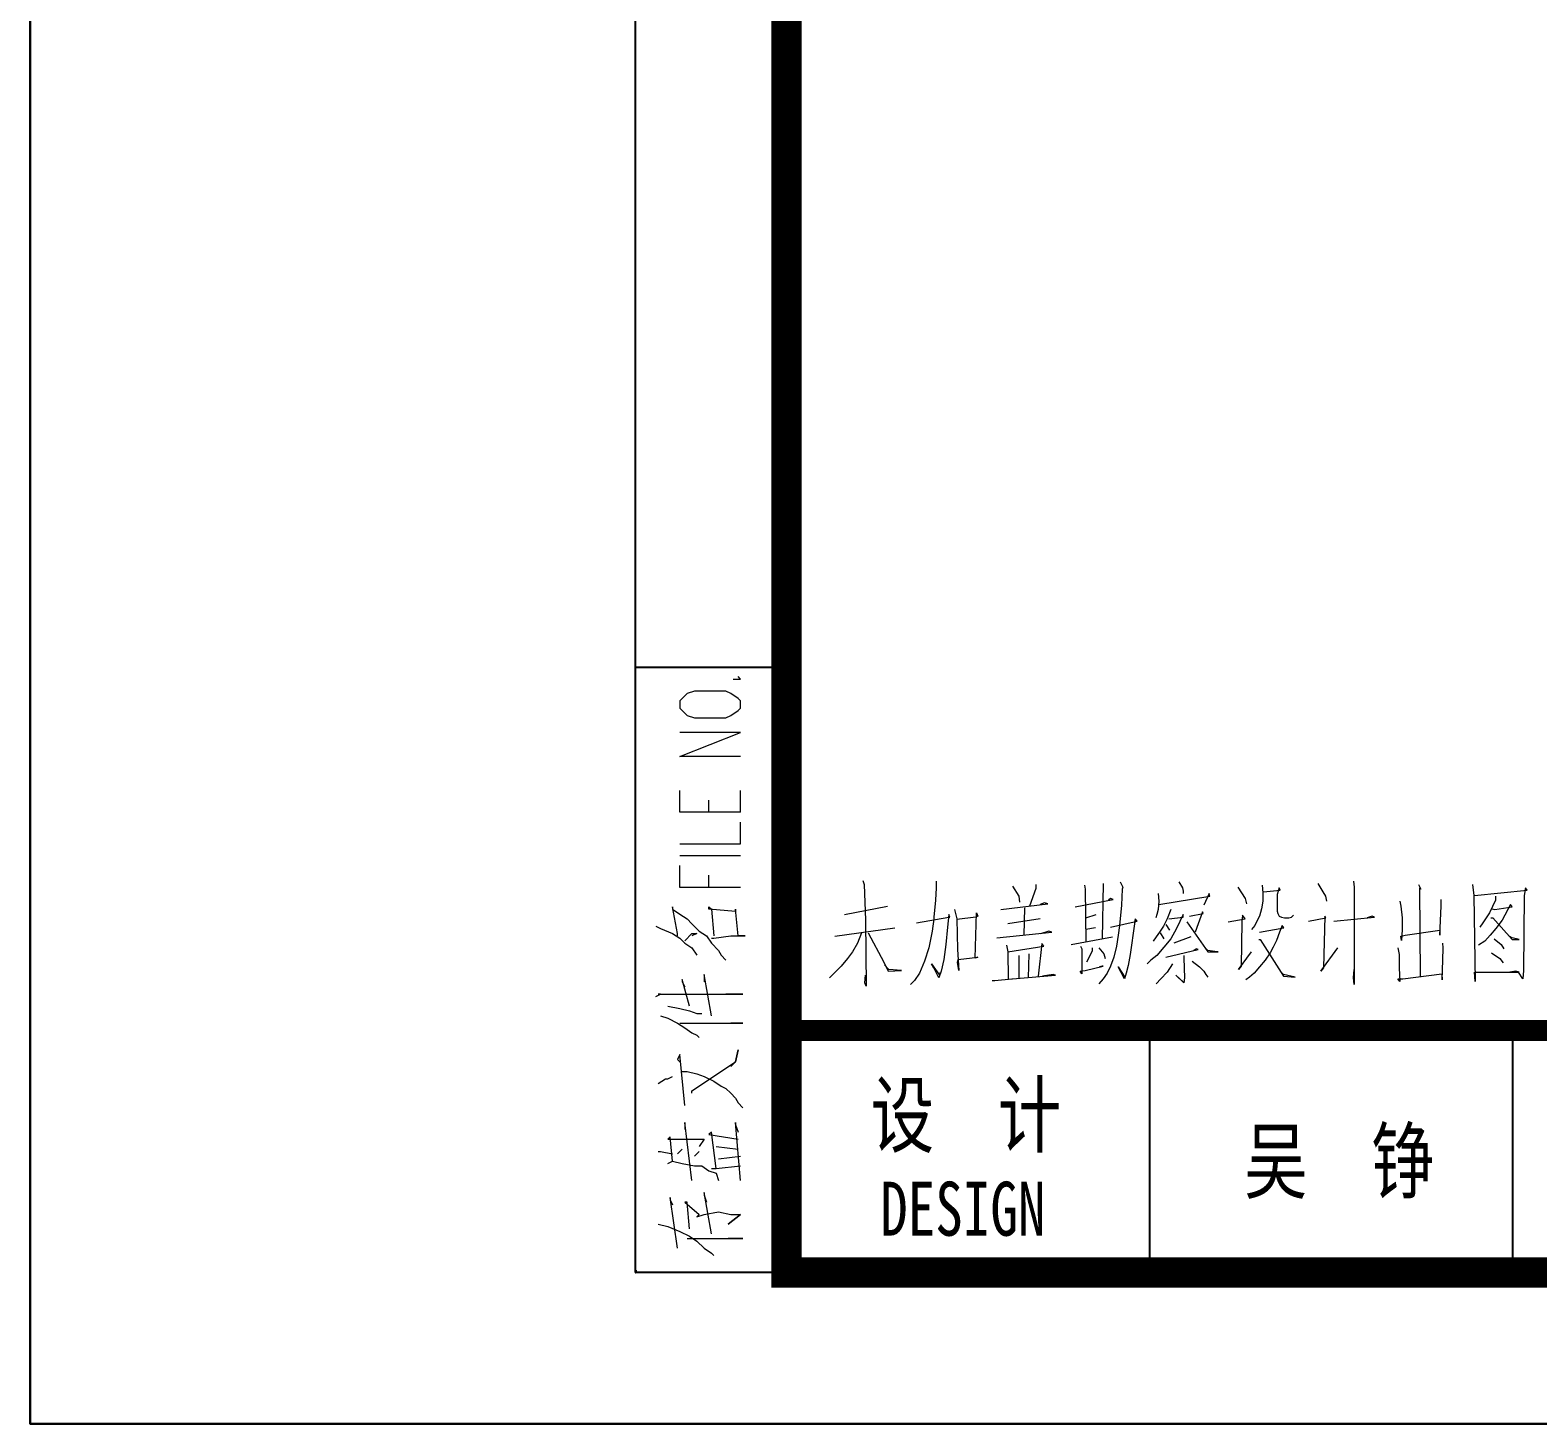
# Model space of a CAD drawing. Extents: x 498328 to 716449, y -893371 to -467753.
# Drawn here: x 526901 to 531885, y -537354 to -532747 of the extents above; entities that cross this region are included whole.
import ezdxf

# ---------------------------------------------------------------- set-up
doc = ezdxf.new("R2010")
doc.units = 0
doc.header["$LTSCALE"] = 1000
doc.layers.add('yichutu', color=7, linetype='CONTINUOUS', true_color=0xffffff, plot=False)
doc.layers.add('通用-图框C-SHET', color=141, linetype='CONTINUOUS')
doc.styles.add('黑体', font='simhei.ttf', dxfattribs={"width": 0.8})

# ---------------------------------------------------------------- blocks, each defined once
blk = doc.blocks.new('yct-297-210-29700-21000-100-4000.0')
at = {"layer": 'yichutu', "color": 7, "true_color": 0xffffff}
blk.add_lwpolyline([(0, 0), (0, 21000), (29700, 21000), (29700, 0)], close=True, dxfattribs=at)

msp = doc.modelspace()

# ---------------------------------------------------------------- linework, layer by layer
at = {"layer": '通用-图框C-SHET'}
for p, q in [((528900.9, -529853.7), (528900.9, -536851.7)), ((529400.9, -534853.7), (528900.9, -534853.7)), ((529400.9, -536853.7), (528902.9, -536853.7))]:
    msp.add_line(p, q, dxfattribs=at)
at = {"layer": '通用-图框C-SHET', "ltscale": 5}
for p, q in [((530600.9, -536053.7), (530600.9, -536853.7)), ((531800.9, -536053.7), (531800.9, -536853.7))]:
    msp.add_line(p, q, dxfattribs=at)
at = {"layer": '通用-图框C-SHET'}
msp.add_lwpolyline([(526900.9, -537353.7), (547900.9, -537353.7), (547900.9, -507653.7), (526900.9, -507653.7)], close=True, dxfattribs=at)
at = {"layer": '通用-图框C-SHET', "const_width": 100}
msp.add_lwpolyline([(529400.9, -508153.7), (547400.9, -508153.7), (547400.9, -536853.7), (529400.9, -536853.7)], close=True, dxfattribs=at)
at = {"layer": '通用-图框C-SHET', "lineweight": 0}
for points in [[(529224.8, -534892.1), (529240.8, -534892.1), (529248.8, -534892.1), (529240.8, -534884.1)], [(529248.8, -535148.3), (529048.7, -535148.3), (529248.8, -535068.2), (529048.7, -535068.2)], [(529248.8, -535332.5), (529048.7, -535332.5), (529048.7, -535260.4)], [(529144.7, -535332.5), (529144.7, -535292.4)], [(529248.8, -535332.5), (529248.8, -535260.4)], [(529048.7, -535436.5), (529248.8, -535436.5), (529248.8, -535364.5)], [(529248.8, -535476.6), (529048.7, -535476.6)], [(529248.8, -535580.7), (529048.7, -535580.7), (529048.7, -535508.6)], [(529144.7, -535580.7), (529144.7, -535540.6)], [(529653.9, -535557.4), (529658.1, -535571.1), (529662.4, -535689.4), (529664.5, -535907), (529660.3, -535896.4), (529662.4, -535871.1)], [(529895.8, -535559.5), (529895.8, -535581.6), (529893.7, -535622.8), (529888.4, -535678.8), (529888.4, -535684.1), (529882.1, -535725.3), (529871.5, -535780.2), (529856.7, -535824.6), (529840.9, -535863.7), (529824, -535888), (529811.3, -535901.7)], [(530148.2, -535576.4), (530169.4, -535609.1), (530171.5, -535629.2)], [(530225.3, -535571.1), (530225.3, -535584.8), (530204.2, -535642.9)], [(530385.9, -535573.2), (530388, -535586.9), (530390.1, -535761.2)], [(530504.2, -535562.6), (530512.6, -535579.5), (530510.5, -535586.9), (530508.4, -535639.7), (530502.1, -535706.3), (530497.8, -535739), (530491.5, -535774.9), (530483.1, -535810.8), (530472.5, -535841.5), (530460.9, -535863.7), (530448.2, -535882.7), (530433.4, -535899.6)], [(530448.2, -535567.9), (530444, -535750.6)], [(530629.9, -535600.7), (530632, -535626), (530629.9, -535653.5), (530625.7, -535670.4), (530621.4, -535680.9)], [(530632, -535636.6), (530799.9, -535609.1), (530797.8, -535600.7), (530780.9, -535639.7)], [(530698.5, -535562.6), (530710.2, -535581.6), (530712.3, -535593.3), (530712.3, -535600.7)], [(530892.9, -535579.5), (530917.2, -535617.6), (530921.4, -535634.5)], [(530973.2, -535573.2), (530975.3, -535598.5), (530975.3, -535626), (530971, -535651.4), (530964.7, -535675.6), (530956.3, -535692.5), (530948.9, -535706.3), (530938.3, -535720)], [(530977.4, -535595.4), (531033.4, -535590.1), (531029.1, -535581.6), (531022.8, -535603.8), (531022.8, -535622.8), (531022.8, -535639.7), (531022.8, -535658.7), (531024.9, -535667.2), (531029.1, -535675.6), (531037.6, -535678.8), (531047.1, -535680.9), (531061.9, -535680.9), (531070.3, -535678.8), (531076.7, -535672.5)], [(531156.9, -535567.9), (531173.8, -535595.4), (531182.3, -535609.1), (531186.5, -535626)], [(531275.2, -535559.5), (531277.3, -535579.5), (531277.3, -535901.7), (531275.2, -535879.5), (531277.3, -535852)], [(531489.7, -535571.1), (531498.1, -535586.9), (531493.9, -535581.6), (531496, -535874.2)], [(531669.2, -535571.1), (531673.4, -535607), (531677.7, -535891.1), (531675.5, -535860.5), (531822.4, -535860.5), (531811.8, -535857.3), (531791.7, -535860.5)], [(531675.5, -535607), (531849.8, -535590.1), (531843.5, -535581.6), (531839.3, -535607), (531837.2, -535855.2), (531835, -535882.7), (531820.3, -535860.5)], [(529040.6, -535740.8), (529040.6, -535732.8), (529024.6, -535644.7), (529024.6, -535652.7), (529048.7, -535668.7), (529072.7, -535684.7), (529088.7, -535700.8), (529112.7, -535724.8), (529136.7, -535740.8), (529152.7, -535764.8), (529176.8, -535788.8), (529184.8, -535804.8), (529200.8, -535820.9)], [(529152.7, -535748.8), (529160.7, -535748.8), (529216.8, -535740.8), (529224.8, -535740.8), (529264.8, -535740.8), (529248.8, -535740.8), (529240.8, -535740.8), (529232.8, -535652.7), (529232.8, -535660.7), (529144.7, -535652.7), (529144.7, -535644.7), (529152.7, -535652.7), (529160.7, -535740.8)], [(529592.7, -535670.4), (529735.2, -535642.9)], [(530109.2, -535653.5), (530264.4, -535634.5), (530253.9, -535631.3), (530239.1, -535636.6)], [(530187.3, -535648.2), (530185.2, -535739)], [(530355.3, -535645), (530480.9, -535620.7), (530472.5, -535617.6), (530465.1, -535622.8)], [(531428.4, -535626), (531431.6, -535642.9), (531435.8, -535680.9), (531435.8, -535720), (531433.7, -535755.9), (531431.6, -535742.2), (531446.3, -535739), (531560.4, -535722.1), (531560.4, -535739), (531564.6, -535642.9), (531564.6, -535620.7)], [(531733.6, -535651.4), (531742.1, -535653.5), (531800.2, -535645), (531793.8, -535636.6), (531766.4, -535689.4), (531746.3, -535716.8), (531727.3, -535739), (531709.3, -535758), (531688.2, -535771.8)], [(531744.2, -535609.1), (531744.2, -535622.8), (531725.2, -535665.1), (531703, -535697.8), (531692.4, -535711.6)], [(529830.3, -535697.8), (529938, -535678.8), (529941.2, -535678.8), (529938, -535670.4), (529933.8, -535711.6), (529927.5, -535769.7), (529921.1, -535819.3), (529912.7, -535857.3), (529904.2, -535879.5), (529897.9, -535865.8), (529888.4, -535846.8), (529880, -535833), (529906.4, -535871.1), (529910.6, -535860.5)], [(529956, -535653.5), (529964.5, -535684.1), (529966.6, -535785.5), (529970.8, -535855.2), (529966.6, -535827.7), (529968.7, -535819.3), (530033.1, -535810.8), (530024.7, -535814), (530028.9, -535665.1), (530033.1, -535675.6), (530026.8, -535678.8), (529964.5, -535686.2)], [(530239.1, -535684.1), (530132.4, -535701)], [(530390.1, -535680.9), (530425, -535670.4)], [(530472.5, -535711.6), (530560.2, -535692.5), (530553.8, -535684.1), (530551.7, -535701), (530536.9, -535802.4), (530530.6, -535838.3), (530524.3, -535863.7), (530517.9, -535882.7), (530497.8, -535843.6), (530520, -535877.4)], [(530664.7, -535684.1), (530712.3, -535678.8), (530712.3, -535670.4), (530690.1, -535716.8), (530671.1, -535750.6), (530648.9, -535778.1), (530625.7, -535805.6), (530605.6, -535821.4), (530592.9, -535833)], [(530671.1, -535653.5), (530659.5, -535684.1), (530646.8, -535708.4), (530634.1, -535728.5), (530623.5, -535744.3), (530613, -535758)], [(530724.9, -535694.7), (530793.6, -535793.9), (530828.5, -535793.9), (530824.2, -535793.9), (530793.6, -535788.7), (530783, -535778.1)], [(530733.4, -535675.6), (530778.8, -535667.2), (530776.7, -535661.9), (530752.4, -535728.5)], [(530861.2, -535694.7), (530917.2, -535684.1), (530908.7, -535672.5), (530906.6, -535694.7), (530904.5, -535841.5), (530895, -535852), (530938.3, -535793.9)], [(531126.3, -535692.5), (531184.4, -535680.9), (531180.2, -535675.6), (531176, -535846.8), (531167.5, -535857.3), (531223.5, -535780.2)], [(531210.8, -535692.5), (531344.9, -535678.8), (531336.5, -535675.6), (531320.7, -535680.9)], [(531729.4, -535680.9), (531735.8, -535680.9), (531800.2, -535752.8), (531822.4, -535752.8), (531800.2, -535747.5), (531789.6, -535742.2)], [(528968.6, -535708.8), (528984.6, -535716.8), (529024.6, -535732.8), (529048.7, -535748.8), (529064.7, -535764.8), (529088.7, -535780.8), (529104.7, -535804.8)], [(529064.7, -535756.8), (529088.7, -535732.8), (529104.7, -535732.8), (529088.7, -535740.8)], [(529648.6, -535730.6), (529636, -535764.4), (529619.1, -535793.9), (529603.2, -535816.1), (529582.1, -535841.5), (529565.2, -535857.3), (529543, -535879.5)], [(529561, -535742.2), (529759.5, -535714.7)], [(529670.8, -535730.6), (529722.6, -535827.7), (529737.4, -535857.3), (529780.7, -535855.2), (529739.5, -535852), (529724.7, -535836.2)], [(530096.5, -535747.5), (530278.2, -535728.5), (530268.6, -535725.3), (530241.2, -535733.7)], [(530342.6, -535769.7), (530478.8, -535744.3)], [(530422.9, -535714.7), (530390.1, -535720)], [(530636.2, -535730.6), (530648.9, -535750.6)], [(530655.2, -535703.1), (530666.8, -535722.1)], [(530737.6, -535744.3), (530681.6, -535764.4)], [(530964.7, -535728.5), (531045, -535714.7), (531039.7, -535706.3), (531031.2, -535728.5), (531020.7, -535755.9), (531010.1, -535778.1), (530999.6, -535797.1), (530983.7, -535821.4), (530964.7, -535843.6), (530946.7, -535863.7), (530932, -535877.4), (530919.3, -535885.8)], [(531740, -535750.6), (531763.2, -535769.7), (531772.7, -535783.4)], [(530128.2, -535771.8), (530132.4, -535793.9), (530133.4, -535882.7)], [(530132.4, -535793.9), (530251.7, -535774.9), (530245.4, -535766.5), (530232.7, -535874.2)], [(530202.1, -535800.3), (530200, -535879.5)], [(530373.2, -535774.9), (530377.4, -535783.4), (530377.4, -535865.8), (530372.2, -535857.3), (530388, -535855.2), (530448.2, -535841.5), (530444, -535841.5), (530435.5, -535843.6)], [(530411.2, -535780.2), (530411.2, -535791.8), (530392.2, -535827.7)], [(530433.4, -535780.2), (530450.3, -535800.3), (530454.5, -535816.1)], [(530655.2, -535810.8), (530761.9, -535785.5), (530756.6, -535783.4), (530746.1, -535788.7)], [(530962.6, -535752.8), (530966.8, -535752.8), (531043.9, -535874.2), (531083, -535877.4), (531043.9, -535868.9), (531033.4, -535857.3)], [(531422.1, -535780.2), (531426.3, -535802.4), (531426.3, -535846.8), (531428.4, -535891.1), (531422.1, -535882.7), (531437.9, -535882.7), (531566.8, -535865.8), (531568.9, -535885.8), (531571, -535821.4), (531572, -535780.2), (531571, -535764.4)], [(531731.5, -535797.1), (531759, -535816.1), (531770.6, -535829.9)], [(530169.4, -535805.6), (530169.4, -535879.5)], [(530677.4, -535833), (530659.5, -535860.5), (530638.3, -535882.7), (530623.5, -535899.6)], [(530714.4, -535805.6), (530714.4, -535814), (530716.5, -535879.5), (530714.4, -535896.4), (530688, -535871.1), (530712.3, -535893.2)], [(530741.8, -535824.6), (530766.1, -535843.6), (530780.9, -535857.3), (530787.3, -535868.9), (530793.6, -535877.4)], [(529080.7, -535973), (529056.7, -535884.9), (529056.7, -535892.9), (529064.7, -535908.9)], [(529152.7, -536005), (529128.7, -535868.9), (529128.7, -535876.9), (529128.7, -535892.9)], [(530080.6, -535888), (530090.1, -535888), (530146.1, -535882.7), (530148.2, -535882.7), (530290.8, -535871.1), (530282.4, -535868.9), (530247.5, -535874.2)], [(528968.6, -535941), (528984.6, -535933), (528976.6, -535933), (529256.8, -535933), (529240.8, -535933), (529200.8, -535933)], [(529008.6, -535973), (529048.7, -535981), (529080.7, -535989), (529104.7, -535997), (529120.7, -535997)], [(528984.6, -536005), (529008.6, -536013), (529040.6, -536029), (529064.7, -536045), (529088.7, -536061.1), (529104.7, -536069.1), (529112.7, -536077.1)], [(529048.7, -536029), (529192.8, -536029), (529232.8, -536029), (529256.8, -536029), (529240.8, -536029), (529216.8, -536029)], [(529064.7, -536301.3), (529048.7, -536133.1), (529040.6, -536149.1), (529048.7, -536157.1)], [(529088.7, -536261.2), (529088.7, -536253.2), (529232.8, -536157.1), (529240.8, -536117.1), (529232.8, -536157.1), (529216.8, -536173.1)], [(529056.7, -536189.2), (529072.7, -536189.2), (529104.7, -536197.2), (529128.7, -536205.2), (529160.7, -536221.2), (529184.8, -536237.2), (529200.8, -536245.2), (529216.8, -536261.2), (529232.8, -536277.2), (529240.8, -536293.2), (529256.8, -536309.3)], [(528976.6, -536229.2), (529000.6, -536213.2), (529008.6, -536213.2), (529024.6, -536205.2)], [(529088.7, -536549.5), (529064.7, -536357.3), (529064.7, -536365.3), (529064.7, -536381.3)], [(529168.7, -536509.4), (529152.7, -536389.3), (529144.7, -536397.3), (529240.8, -536413.3)], [(529248.8, -536549.5), (529232.8, -536357.3), (529232.8, -536365.3), (529240.8, -536389.3)], [(529024.6, -536485.4), (529016.6, -536405.3), (529008.6, -536413.3), (529024.6, -536413.3), (529120.7, -536413.3), (529128.7, -536413.3), (529112.7, -536437.4)], [(529040.6, -536461.4), (529056.7, -536445.4)], [(529168.7, -536437.4), (529240.8, -536445.4)], [(528976.6, -536453.4), (528984.6, -536453.4), (529024.6, -536461.4)], [(529008.6, -536493.4), (529024.6, -536485.4), (529056.7, -536493.4), (529096.7, -536501.4), (529120.7, -536501.4), (529144.7, -536517.4), (529168.7, -536525.4), (529176.8, -536549.5)], [(529096.7, -536469.4), (529112.7, -536453.4)], [(529176.8, -536477.4), (529248.8, -536469.4)], [(529152.7, -536509.4), (529168.7, -536509.4), (529248.8, -536501.4)], [(529152.7, -536725.6), (529128.7, -536589.5), (529128.7, -536597.5), (529136.7, -536621.5)], [(529040.6, -536773.6), (529016.6, -536605.5), (529016.6, -536613.5), (529024.6, -536629.5)], [(529080.7, -536709.6), (529072.7, -536621.5), (529064.7, -536621.5), (529112.7, -536661.5), (529104.7, -536669.6), (529128.7, -536661.5), (529176.8, -536653.5), (529216.8, -536661.5), (529240.8, -536661.5), (529248.8, -536661.5), (529208.8, -536693.6), (529248.8, -536661.5)], [(528976.6, -536693.6), (529008.6, -536701.6), (529048.7, -536717.6), (529080.7, -536733.6), (529104.7, -536749.6), (529128.7, -536773.6), (529152.7, -536789.7), (529160.7, -536797.7)], [(529072.7, -536741.6), (529104.7, -536741.6), (529168.7, -536741.6), (529216.8, -536741.6), (529240.8, -536741.6), (529256.8, -536741.6), (529240.8, -536741.6), (529208.8, -536741.6)], [(528904.5, -536845.7), (528904.5, -536853.7)]]:
    msp.add_lwpolyline(points, dxfattribs=at)
msp.add_lwpolyline([(529048.7, -534988.2), (529056.7, -534996.2), (529072.7, -535012.2), (529096.7, -535020.2), (529120.7, -535020.2), (529168.7, -535020.2), (529200.8, -535020.2), (529216.8, -535012.2), (529240.8, -534996.2), (529248.8, -534988.2), (529248.8, -534964.2), (529240.8, -534956.2), (529216.8, -534940.1), (529200.8, -534932.1), (529168.7, -534932.1), (529120.7, -534932.1), (529096.7, -534932.1), (529072.7, -534940.1), (529056.7, -534956.2), (529048.7, -534964.2), (529048.7, -534988.2)], close=True, dxfattribs=at)
at = {"layer": '通用-图框C-SHET', "const_width": 70}
msp.add_lwpolyline([(529400.9, -536053.7), (547400.9, -536053.7)], dxfattribs=at)
at = {"layer": '通用-图框C-SHET'}
msp.add_arc((528902.9, -536851.7), 2, 180, 270, dxfattribs=at)

# ---------------------------------------------------------------- block references
at = {"layer": 'yichutu', "rotation": 270}
msp.add_blockref('yct-297-210-29700-21000-100-4000.0', (526900.9, -507653.7), dxfattribs=at)

# ---------------------------------------------------------------- texts
at = {"layer": '通用-图框C-SHET', "style": '黑体', "width": 0.75}
for s, height, p in [('设  计', 205.38, (529679.3, -536435.3)), ('DESIGN', 178.45, (529710.7, -536731.8))]:
    msp.add_text(s, height=height, dxfattribs=at).set_placement(p)
at = {"layer": '通用-图框C-SHET', "color": 1, "style": '黑体', "width": 0.75}
msp.add_text('吴  铮', height=205.38, dxfattribs=at).set_placement((530913.9, -536587.5))

doc.saveas('drawing.dxf')
